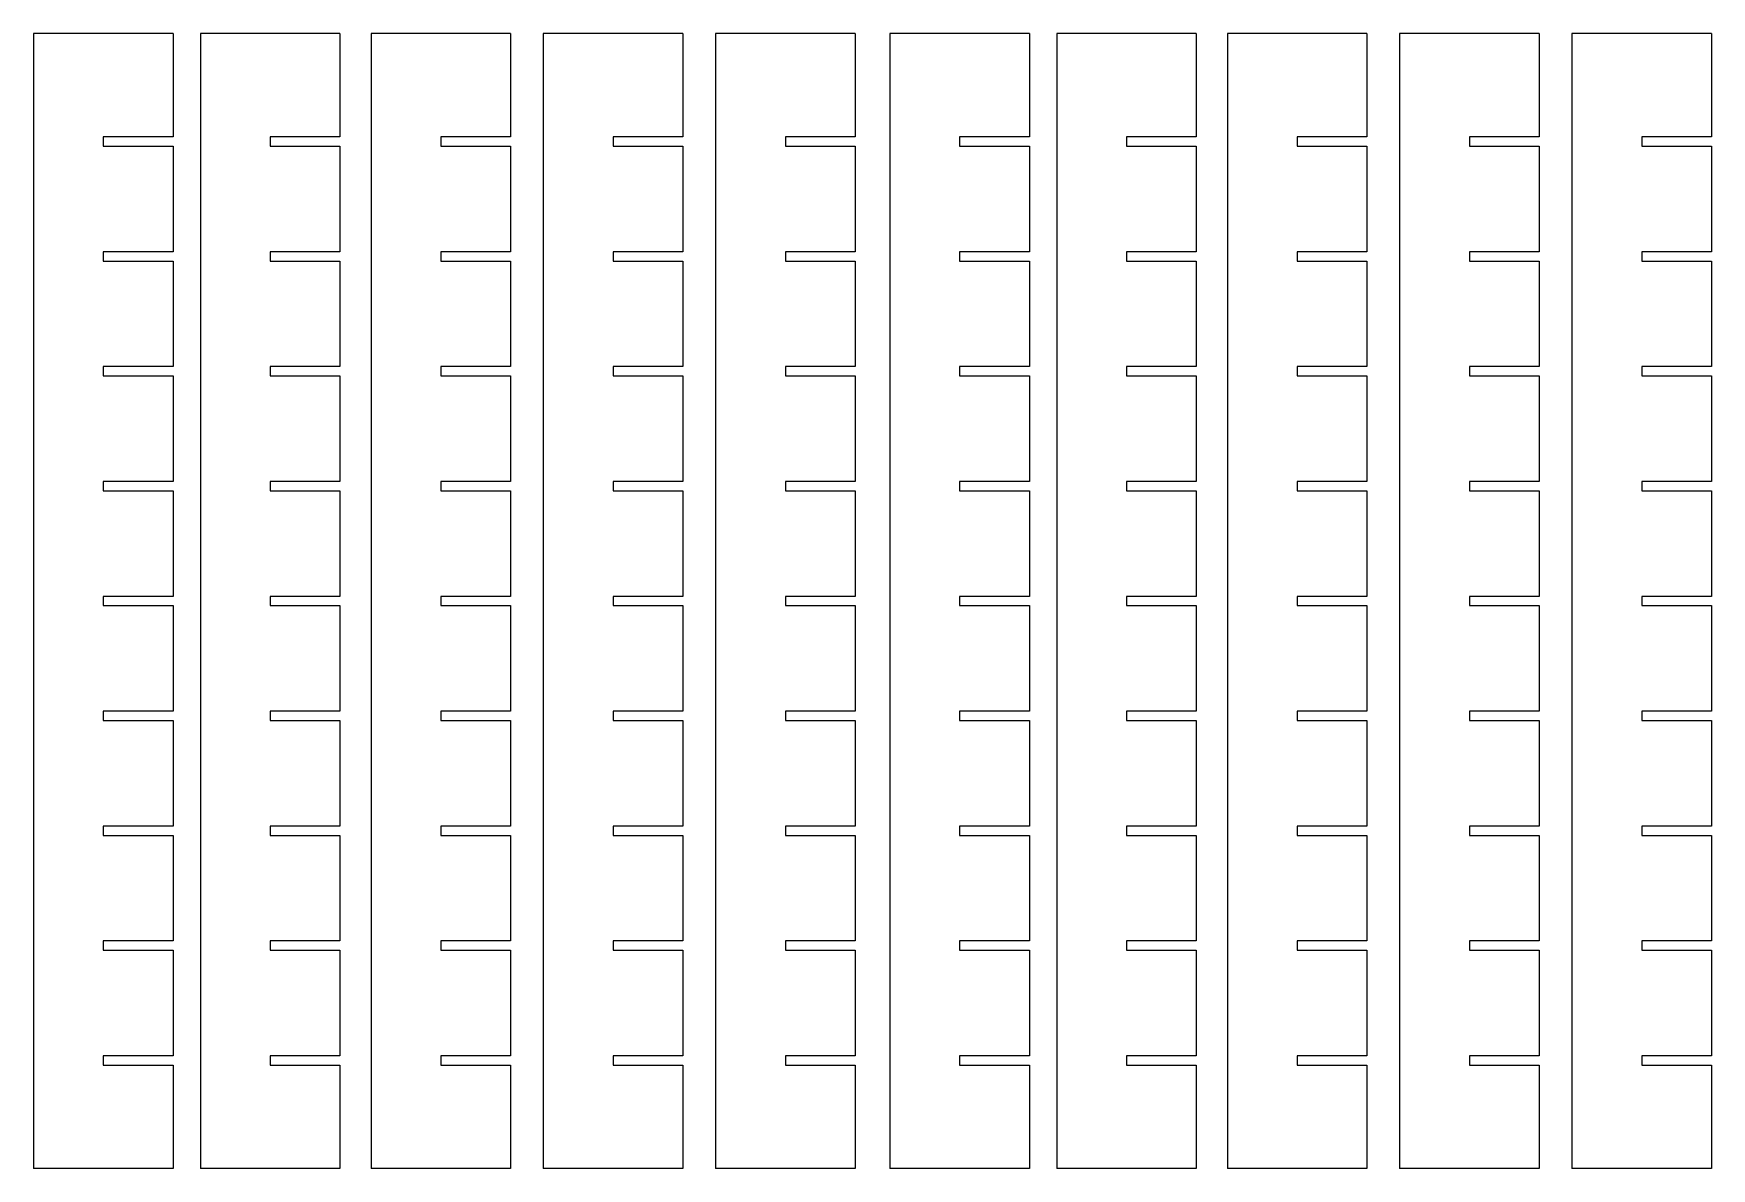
# Model space of a CAD drawing. Extents: x 2 to 38.1, y -26.8 to -2.4.
import ezdxf

# ---------------------------------------------------------------- set-up
doc = ezdxf.new("R2010")
doc.units = 0
doc.layers.add('CUT', color=7, linetype='CONTINUOUS')

msp = doc.modelspace()

# ---------------------------------------------------------------- linework, layer by layer
at = {"layer": 'CUT'}
for points in [[(5, -2.35), (2, -2.35)], [(2, -2.35), (2, -26.75)], [(5, -2.35), (5, -4.57)], [(8.589, -2.35), (5.589, -2.35)], [(5.589, -2.35), (5.589, -26.75)], [(8.589, -2.35), (8.589, -4.57)], [(12.258, -2.35), (9.258, -2.35)], [(9.258, -2.35), (9.258, -26.75)], [(12.258, -2.35), (12.258, -4.57)], [(15.962, -2.35), (12.962, -2.35)], [(12.962, -2.35), (12.962, -26.75)], [(15.962, -2.35), (15.962, -4.57)], [(19.666, -2.35), (16.666, -2.35)], [(16.666, -2.35), (16.666, -26.75)], [(19.666, -2.35), (19.666, -4.57)], [(23.415, -2.35), (20.415, -2.35)], [(20.415, -2.35), (20.415, -26.75)], [(23.415, -2.35), (23.415, -4.57)], [(27.004, -2.35), (24.004, -2.35)], [(24.004, -2.35), (24.004, -26.75)], [(27.004, -2.35), (27.004, -4.57)], [(30.673, -2.35), (27.673, -2.35)], [(27.673, -2.35), (27.673, -26.75)], [(30.673, -2.35), (30.673, -4.57)], [(34.377, -2.35), (31.377, -2.35)], [(31.377, -2.35), (31.377, -26.75)], [(34.377, -2.35), (34.377, -4.57)], [(38.081, -2.35), (35.081, -2.35)], [(35.081, -2.35), (35.081, -26.75)], [(38.081, -2.35), (38.081, -4.57)], [(5, -4.57), (3.5, -4.57)], [(3.5, -4.57), (3.5, -4.77)], [(8.589, -4.57), (7.089, -4.57)], [(7.089, -4.57), (7.089, -4.77)], [(12.258, -4.57), (10.758, -4.57)], [(10.758, -4.57), (10.758, -4.77)], [(15.962, -4.57), (14.462, -4.57)], [(14.462, -4.57), (14.462, -4.77)], [(19.666, -4.57), (18.167, -4.57)], [(18.167, -4.57), (18.167, -4.77)], [(23.415, -4.57), (21.915, -4.57)], [(21.915, -4.57), (21.915, -4.77)], [(27.004, -4.57), (25.504, -4.57)], [(25.504, -4.57), (25.504, -4.77)], [(30.673, -4.57), (29.173, -4.57)], [(29.173, -4.57), (29.173, -4.77)], [(34.377, -4.57), (32.877, -4.57)], [(32.877, -4.57), (32.877, -4.77)], [(38.081, -4.57), (36.582, -4.57)], [(36.582, -4.57), (36.582, -4.77)], [(3.5, -4.77), (5, -4.77)], [(5, -4.77), (5, -7.04)], [(7.089, -4.77), (8.589, -4.77)], [(8.589, -4.77), (8.589, -7.04)], [(10.758, -4.77), (12.258, -4.77)], [(12.258, -4.77), (12.258, -7.04)], [(14.462, -4.77), (15.962, -4.77)], [(15.962, -4.77), (15.962, -7.04)], [(18.167, -4.77), (19.666, -4.77)], [(19.666, -4.77), (19.666, -7.04)], [(21.915, -4.77), (23.415, -4.77)], [(23.415, -4.77), (23.415, -7.04)], [(25.504, -4.77), (27.004, -4.77)], [(27.004, -4.77), (27.004, -7.04)], [(29.173, -4.77), (30.673, -4.77)], [(30.673, -4.77), (30.673, -7.04)], [(32.877, -4.77), (34.377, -4.77)], [(34.377, -4.77), (34.377, -7.04)], [(36.582, -4.77), (38.081, -4.77)], [(38.081, -4.77), (38.081, -7.04)], [(5, -7.04), (3.5, -7.04)], [(3.5, -7.04), (3.5, -7.24)], [(8.589, -7.04), (7.089, -7.04)], [(7.089, -7.04), (7.089, -7.24)], [(12.258, -7.04), (10.758, -7.04)], [(10.758, -7.04), (10.758, -7.24)], [(15.962, -7.04), (14.462, -7.04)], [(14.462, -7.04), (14.462, -7.24)], [(19.666, -7.04), (18.167, -7.04)], [(18.167, -7.04), (18.167, -7.24)], [(23.415, -7.04), (21.915, -7.04)], [(21.915, -7.04), (21.915, -7.24)], [(27.004, -7.04), (25.504, -7.04)], [(25.504, -7.04), (25.504, -7.24)], [(30.673, -7.04), (29.173, -7.04)], [(29.173, -7.04), (29.173, -7.24)], [(34.377, -7.04), (32.877, -7.04)], [(32.877, -7.04), (32.877, -7.24)], [(38.081, -7.04), (36.582, -7.04)], [(36.582, -7.04), (36.582, -7.24)], [(3.5, -7.24), (5, -7.24)], [(5, -7.24), (5, -9.51)], [(7.089, -7.24), (8.589, -7.24)], [(8.589, -7.24), (8.589, -9.51)], [(10.758, -7.24), (12.258, -7.24)], [(12.258, -7.24), (12.258, -9.51)], [(14.462, -7.24), (15.962, -7.24)], [(15.962, -7.24), (15.962, -9.51)], [(18.167, -7.24), (19.666, -7.24)], [(19.666, -7.24), (19.666, -9.51)], [(21.915, -7.24), (23.415, -7.24)], [(23.415, -7.24), (23.415, -9.51)], [(25.504, -7.24), (27.004, -7.24)], [(27.004, -7.24), (27.004, -9.51)], [(29.173, -7.24), (30.673, -7.24)], [(30.673, -7.24), (30.673, -9.51)], [(32.877, -7.24), (34.377, -7.24)], [(34.377, -7.24), (34.377, -9.51)], [(36.582, -7.24), (38.081, -7.24)], [(38.081, -7.24), (38.081, -9.51)], [(5, -9.51), (3.5, -9.51)], [(3.5, -9.51), (3.5, -9.71)], [(3.5, -9.71), (5, -9.71)], [(5, -9.71), (5, -11.98)], [(8.589, -9.51), (7.089, -9.51)], [(7.089, -9.51), (7.089, -9.71)], [(7.089, -9.71), (8.589, -9.71)], [(8.589, -9.71), (8.589, -11.98)], [(12.258, -9.51), (10.758, -9.51)], [(10.758, -9.51), (10.758, -9.71)], [(10.758, -9.71), (12.258, -9.71)], [(12.258, -9.71), (12.258, -11.98)], [(15.962, -9.51), (14.462, -9.51)], [(14.462, -9.51), (14.462, -9.71)], [(14.462, -9.71), (15.962, -9.71)], [(15.962, -9.71), (15.962, -11.98)], [(19.666, -9.51), (18.167, -9.51)], [(18.167, -9.51), (18.167, -9.71)], [(18.167, -9.71), (19.666, -9.71)], [(19.666, -9.71), (19.666, -11.98)], [(23.415, -9.51), (21.915, -9.51)], [(21.915, -9.51), (21.915, -9.71)], [(21.915, -9.71), (23.415, -9.71)], [(23.415, -9.71), (23.415, -11.98)], [(27.004, -9.51), (25.504, -9.51)], [(25.504, -9.51), (25.504, -9.71)], [(25.504, -9.71), (27.004, -9.71)], [(27.004, -9.71), (27.004, -11.98)], [(30.673, -9.51), (29.173, -9.51)], [(29.173, -9.51), (29.173, -9.71)], [(29.173, -9.71), (30.673, -9.71)], [(30.673, -9.71), (30.673, -11.98)], [(34.377, -9.51), (32.877, -9.51)], [(32.877, -9.51), (32.877, -9.71)], [(32.877, -9.71), (34.377, -9.71)], [(34.377, -9.71), (34.377, -11.98)], [(38.081, -9.51), (36.582, -9.51)], [(36.582, -9.51), (36.582, -9.71)], [(36.582, -9.71), (38.081, -9.71)], [(38.081, -9.71), (38.081, -11.98)], [(5, -11.98), (3.5, -11.98)], [(3.5, -11.98), (3.5, -12.18)], [(3.5, -12.18), (5, -12.18)], [(5, -12.18), (5, -14.45)], [(8.589, -11.98), (7.089, -11.98)], [(7.089, -11.98), (7.089, -12.18)], [(7.089, -12.18), (8.589, -12.18)], [(8.589, -12.18), (8.589, -14.45)], [(12.258, -11.98), (10.758, -11.98)], [(10.758, -11.98), (10.758, -12.18)], [(10.758, -12.18), (12.258, -12.18)], [(12.258, -12.18), (12.258, -14.45)], [(15.962, -11.98), (14.462, -11.98)], [(14.462, -11.98), (14.462, -12.18)], [(14.462, -12.18), (15.962, -12.18)], [(15.962, -12.18), (15.962, -14.45)], [(19.666, -11.98), (18.167, -11.98)], [(18.167, -11.98), (18.167, -12.18)], [(18.167, -12.18), (19.666, -12.18)], [(19.666, -12.18), (19.666, -14.45)], [(23.415, -11.98), (21.915, -11.98)], [(21.915, -11.98), (21.915, -12.18)], [(21.915, -12.18), (23.415, -12.18)], [(23.415, -12.18), (23.415, -14.45)], [(27.004, -11.98), (25.504, -11.98)], [(25.504, -11.98), (25.504, -12.18)], [(25.504, -12.18), (27.004, -12.18)], [(27.004, -12.18), (27.004, -14.45)], [(30.673, -11.98), (29.173, -11.98)], [(29.173, -11.98), (29.173, -12.18)], [(29.173, -12.18), (30.673, -12.18)], [(30.673, -12.18), (30.673, -14.45)], [(34.377, -11.98), (32.877, -11.98)], [(32.877, -11.98), (32.877, -12.18)], [(32.877, -12.18), (34.377, -12.18)], [(34.377, -12.18), (34.377, -14.45)], [(38.081, -11.98), (36.582, -11.98)], [(36.582, -11.98), (36.582, -12.18)], [(36.582, -12.18), (38.081, -12.18)], [(38.081, -12.18), (38.081, -14.45)], [(5, -14.45), (3.5, -14.45)], [(3.5, -14.45), (3.5, -14.65)], [(3.5, -14.65), (5, -14.65)], [(5, -14.65), (5, -16.92)], [(8.589, -14.45), (7.089, -14.45)], [(7.089, -14.45), (7.089, -14.65)], [(7.089, -14.65), (8.589, -14.65)], [(8.589, -14.65), (8.589, -16.92)], [(12.258, -14.45), (10.758, -14.45)], [(10.758, -14.45), (10.758, -14.65)], [(10.758, -14.65), (12.258, -14.65)], [(12.258, -14.65), (12.258, -16.92)], [(15.962, -14.45), (14.462, -14.45)], [(14.462, -14.45), (14.462, -14.65)], [(14.462, -14.65), (15.962, -14.65)], [(15.962, -14.65), (15.962, -16.92)], [(19.666, -14.45), (18.167, -14.45)], [(18.167, -14.45), (18.167, -14.65)], [(18.167, -14.65), (19.666, -14.65)], [(19.666, -14.65), (19.666, -16.92)], [(23.415, -14.45), (21.915, -14.45)], [(21.915, -14.45), (21.915, -14.65)], [(21.915, -14.65), (23.415, -14.65)], [(23.415, -14.65), (23.415, -16.92)], [(27.004, -14.45), (25.504, -14.45)], [(25.504, -14.45), (25.504, -14.65)], [(25.504, -14.65), (27.004, -14.65)], [(27.004, -14.65), (27.004, -16.92)], [(30.673, -14.45), (29.173, -14.45)], [(29.173, -14.45), (29.173, -14.65)], [(29.173, -14.65), (30.673, -14.65)], [(30.673, -14.65), (30.673, -16.92)], [(34.377, -14.45), (32.877, -14.45)], [(32.877, -14.45), (32.877, -14.65)], [(32.877, -14.65), (34.377, -14.65)], [(34.377, -14.65), (34.377, -16.92)], [(38.081, -14.45), (36.582, -14.45)], [(36.582, -14.45), (36.582, -14.65)], [(36.582, -14.65), (38.081, -14.65)], [(38.081, -14.65), (38.081, -16.92)], [(5, -16.92), (3.5, -16.92)], [(3.5, -16.92), (3.5, -17.12)], [(8.589, -16.92), (7.089, -16.92)], [(7.089, -16.92), (7.089, -17.12)], [(12.258, -16.92), (10.758, -16.92)], [(10.758, -16.92), (10.758, -17.12)], [(15.962, -16.92), (14.462, -16.92)], [(14.462, -16.92), (14.462, -17.12)], [(19.666, -16.92), (18.167, -16.92)], [(18.167, -16.92), (18.167, -17.12)], [(23.415, -16.92), (21.915, -16.92)], [(21.915, -16.92), (21.915, -17.12)], [(27.004, -16.92), (25.504, -16.92)], [(25.504, -16.92), (25.504, -17.12)], [(30.673, -16.92), (29.173, -16.92)], [(29.173, -16.92), (29.173, -17.12)], [(34.377, -16.92), (32.877, -16.92)], [(32.877, -16.92), (32.877, -17.12)], [(38.081, -16.92), (36.582, -16.92)], [(36.582, -16.92), (36.582, -17.12)], [(3.5, -17.12), (5, -17.12)], [(5, -17.12), (5, -19.39)], [(7.089, -17.12), (8.589, -17.12)], [(8.589, -17.12), (8.589, -19.39)], [(10.758, -17.12), (12.258, -17.12)], [(12.258, -17.12), (12.258, -19.39)], [(14.462, -17.12), (15.962, -17.12)], [(15.962, -17.12), (15.962, -19.39)], [(18.167, -17.12), (19.666, -17.12)], [(19.666, -17.12), (19.666, -19.39)], [(21.915, -17.12), (23.415, -17.12)], [(23.415, -17.12), (23.415, -19.39)], [(25.504, -17.12), (27.004, -17.12)], [(27.004, -17.12), (27.004, -19.39)], [(29.173, -17.12), (30.673, -17.12)], [(30.673, -17.12), (30.673, -19.39)], [(32.877, -17.12), (34.377, -17.12)], [(34.377, -17.12), (34.377, -19.39)], [(36.582, -17.12), (38.081, -17.12)], [(38.081, -17.12), (38.081, -19.39)], [(5, -19.39), (3.5, -19.39)], [(3.5, -19.39), (3.5, -19.59)], [(8.589, -19.39), (7.089, -19.39)], [(7.089, -19.39), (7.089, -19.59)], [(12.258, -19.39), (10.758, -19.39)], [(10.758, -19.39), (10.758, -19.59)], [(15.962, -19.39), (14.462, -19.39)], [(14.462, -19.39), (14.462, -19.59)], [(19.666, -19.39), (18.167, -19.39)], [(18.167, -19.39), (18.167, -19.59)], [(23.415, -19.39), (21.915, -19.39)], [(21.915, -19.39), (21.915, -19.59)], [(27.004, -19.39), (25.504, -19.39)], [(25.504, -19.39), (25.504, -19.59)], [(30.673, -19.39), (29.173, -19.39)], [(29.173, -19.39), (29.173, -19.59)], [(34.377, -19.39), (32.877, -19.39)], [(32.877, -19.39), (32.877, -19.59)], [(38.081, -19.39), (36.582, -19.39)], [(36.582, -19.39), (36.582, -19.59)], [(3.5, -19.59), (5, -19.59)], [(5, -19.59), (5, -21.86)], [(7.089, -19.59), (8.589, -19.59)], [(8.589, -19.59), (8.589, -21.86)], [(10.758, -19.59), (12.258, -19.59)], [(12.258, -19.59), (12.258, -21.86)], [(14.462, -19.59), (15.962, -19.59)], [(15.962, -19.59), (15.962, -21.86)], [(18.167, -19.59), (19.666, -19.59)], [(19.666, -19.59), (19.666, -21.86)], [(21.915, -19.59), (23.415, -19.59)], [(23.415, -19.59), (23.415, -21.86)], [(25.504, -19.59), (27.004, -19.59)], [(27.004, -19.59), (27.004, -21.86)], [(29.173, -19.59), (30.673, -19.59)], [(30.673, -19.59), (30.673, -21.86)], [(32.877, -19.59), (34.377, -19.59)], [(34.377, -19.59), (34.377, -21.86)], [(36.582, -19.59), (38.081, -19.59)], [(38.081, -19.59), (38.081, -21.86)], [(5, -21.86), (3.5, -21.86)], [(3.5, -21.86), (3.5, -22.06)], [(8.589, -21.86), (7.089, -21.86)], [(7.089, -21.86), (7.089, -22.06)], [(12.258, -21.86), (10.758, -21.86)], [(10.758, -21.86), (10.758, -22.06)], [(15.962, -21.86), (14.462, -21.86)], [(14.462, -21.86), (14.462, -22.06)], [(19.666, -21.86), (18.167, -21.86)], [(18.167, -21.86), (18.167, -22.06)], [(23.415, -21.86), (21.915, -21.86)], [(21.915, -21.86), (21.915, -22.06)], [(27.004, -21.86), (25.504, -21.86)], [(25.504, -21.86), (25.504, -22.06)], [(30.673, -21.86), (29.173, -21.86)], [(29.173, -21.86), (29.173, -22.06)], [(34.377, -21.86), (32.877, -21.86)], [(32.877, -21.86), (32.877, -22.06)], [(38.081, -21.86), (36.582, -21.86)], [(36.582, -21.86), (36.582, -22.06)], [(3.5, -22.06), (5, -22.06)], [(5, -22.06), (5, -24.33)], [(7.089, -22.06), (8.589, -22.06)], [(8.589, -22.06), (8.589, -24.33)], [(10.758, -22.06), (12.258, -22.06)], [(12.258, -22.06), (12.258, -24.33)], [(14.462, -22.06), (15.962, -22.06)], [(15.962, -22.06), (15.962, -24.33)], [(18.167, -22.06), (19.666, -22.06)], [(19.666, -22.06), (19.666, -24.33)], [(21.915, -22.06), (23.415, -22.06)], [(23.415, -22.06), (23.415, -24.33)], [(25.504, -22.06), (27.004, -22.06)], [(27.004, -22.06), (27.004, -24.33)], [(29.173, -22.06), (30.673, -22.06)], [(30.673, -22.06), (30.673, -24.33)], [(32.877, -22.06), (34.377, -22.06)], [(34.377, -22.06), (34.377, -24.33)], [(36.582, -22.06), (38.081, -22.06)], [(38.081, -22.06), (38.081, -24.33)], [(5, -24.33), (3.5, -24.33)], [(3.5, -24.33), (3.5, -24.53)], [(3.5, -24.53), (5, -24.53)], [(5, -24.53), (5, -26.75)], [(8.589, -24.33), (7.089, -24.33)], [(7.089, -24.33), (7.089, -24.53)], [(7.089, -24.53), (8.589, -24.53)], [(8.589, -24.53), (8.589, -26.75)], [(12.258, -24.33), (10.758, -24.33)], [(10.758, -24.33), (10.758, -24.53)], [(10.758, -24.53), (12.258, -24.53)], [(12.258, -24.53), (12.258, -26.75)], [(15.962, -24.33), (14.462, -24.33)], [(14.462, -24.33), (14.462, -24.53)], [(14.462, -24.53), (15.962, -24.53)], [(15.962, -24.53), (15.962, -26.75)], [(19.666, -24.33), (18.167, -24.33)], [(18.167, -24.33), (18.167, -24.53)], [(18.167, -24.53), (19.666, -24.53)], [(19.666, -24.53), (19.666, -26.75)], [(23.415, -24.33), (21.915, -24.33)], [(21.915, -24.33), (21.915, -24.53)], [(21.915, -24.53), (23.415, -24.53)], [(23.415, -24.53), (23.415, -26.75)], [(27.004, -24.33), (25.504, -24.33)], [(25.504, -24.33), (25.504, -24.53)], [(25.504, -24.53), (27.004, -24.53)], [(27.004, -24.53), (27.004, -26.75)], [(30.673, -24.33), (29.173, -24.33)], [(29.173, -24.33), (29.173, -24.53)], [(29.173, -24.53), (30.673, -24.53)], [(30.673, -24.53), (30.673, -26.75)], [(34.377, -24.33), (32.877, -24.33)], [(32.877, -24.33), (32.877, -24.53)], [(32.877, -24.53), (34.377, -24.53)], [(34.377, -24.53), (34.377, -26.75)], [(38.081, -24.33), (36.582, -24.33)], [(36.582, -24.33), (36.582, -24.53)], [(36.582, -24.53), (38.081, -24.53)], [(38.081, -24.53), (38.081, -26.75)], [(5, -26.75), (2, -26.75)], [(8.589, -26.75), (5.589, -26.75)], [(12.258, -26.75), (9.258, -26.75)], [(15.962, -26.75), (12.962, -26.75)], [(19.666, -26.75), (16.666, -26.75)], [(23.415, -26.75), (20.415, -26.75)], [(27.004, -26.75), (24.004, -26.75)], [(30.673, -26.75), (27.673, -26.75)], [(34.377, -26.75), (31.377, -26.75)], [(38.081, -26.75), (35.081, -26.75)]]:
    msp.add_lwpolyline(points, dxfattribs=at)

doc.saveas('drawing.dxf')
